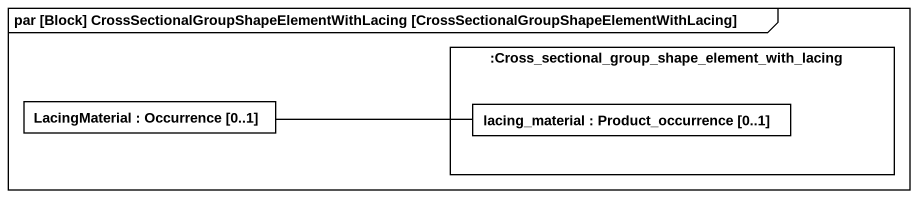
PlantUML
@startuml
mainframe par [Block] CrossSectionalGroupShapeElementWithLacing [CrossSectionalGroupShapeElementWithLacing]
rectangle ":Cross_sectional_group_shape_element_with_lacing" as Cross_sectional_group_shape {
  rectangle "lacing_material : Product_occurrence [0..1]" as lacing_material
}
rectangle "LacingMaterial : Occurrence [0..1]" as LacingMaterial
LacingMaterial -right- lacing_material
@enduml
